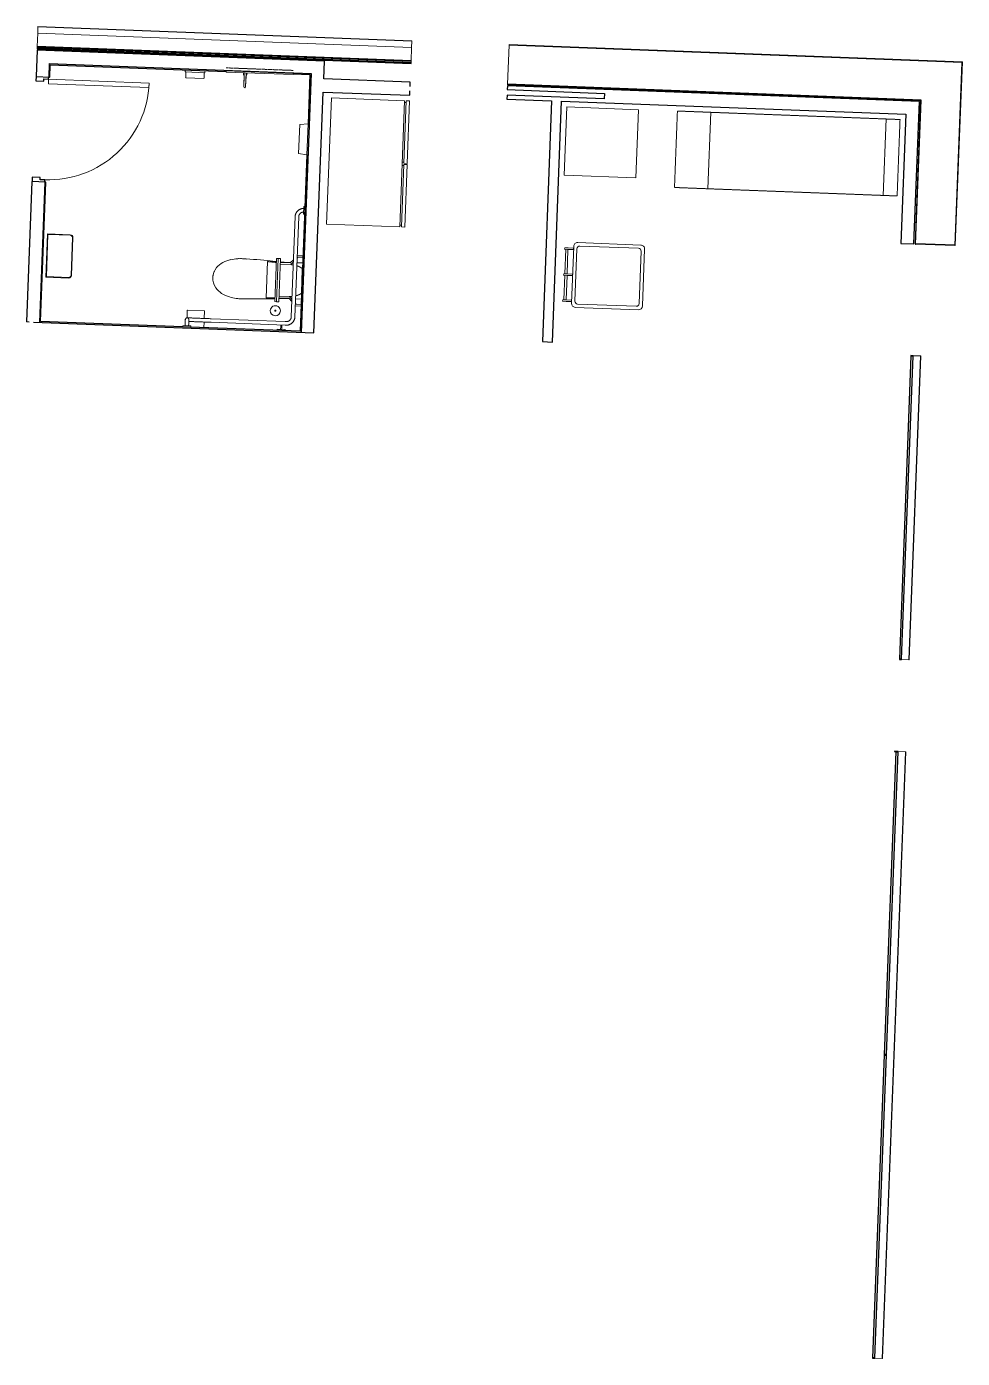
# Model space of a CAD drawing. Header units: millimetres. Extents: x 55150 to 73488, y 25875 to 51651.
# Drawn here: x 56082 to 64457, y 25875 to 37800 of the extents above; entities that cross this region are included whole.
import ezdxf

# ---------------------------------------------------------------- set-up
doc = ezdxf.new("R2010")
doc.units = ezdxf.units.MM
doc.header["$MEASUREMENT"] = 0
doc.linetypes.add('Dash', pattern=[6.35, 3.175, -3.175])
doc.linetypes.add('Hidden', pattern=[7.14375, 4.7625, -2.38125])
for name, color, linetype, lineweight in [('A-DOOR', 33, 'Continuous', 13), ('A-DOOR-FRAM', 33, 'Continuous', 30), ('A-GENM', 33, 'Continuous', 13), ('A-WALL-PATT', 111, 'Continuous', 13), ('E-ELEC-EQPM', 71, 'Continuous', 13), ('E-ELEC-EQPM-HDLN', 91, 'Hidden', 13), ('I-FURN', 40, 'Continuous', 13), ('I-FURN-HDLN', 40, 'Dash', 13), ('I-WALL', 2, 'Continuous', 13), ('P-SANR-FIXT', 6, 'Continuous', 13), ('Q-CASE', 33, 'Continuous', 13), ('Q-SPCQ', 91, 'Continuous', 13)]:
    doc.layers.add(name, color=color, linetype=linetype, lineweight=lineweight)

# ---------------------------------------------------------------- blocks, each defined once
blk = doc.blocks.new('DDA_Waste Bin_Wall Mounted_Enware_PLU - DDA_Waste Bin_Wall Mounted_Enware_PLU-5693053-GA PLAN - LEVEL 11')
at = {"layer": 'P-SANR-FIXT', "color": 0}
for p, q in [((-25965, 35620), (-26170, 35620)), ((-26170, 35620), (-26170, 35232)), ((-26165, 35237), (-26165, 35615)), ((-26165, 35615), (-25965, 35615)), ((-25945, 35595), (-25945, 35257)), ((-25940, 35257), (-25940, 35595)), ((-26170, 35232), (-25965, 35232)), ((-25965, 35237), (-26165, 35237))]:
    blk.add_line(p, q, dxfattribs=at)
for centre, radius, start, end in [((-25965, 35595), 25, 0, 90), ((-25965, 35595), 20, 0, 90), ((-25965, 35257), 25, 270, 0), ((-25965, 35257), 20, 270, 0)]:
    blk.add_arc(centre, radius, start, end, dxfattribs=at)
blk = doc.blocks.new('DDA_Paper Towel Dispenser_Simple Wall Mounted_PLU - DDA_Paper Towel Dispenser_Simple Wall Mounted_PLU-5696105-GA PLAN - LEVEL 11')
at = {"layer": 'P-SANR-FIXT', "color": 0}
for p, q in [((-23876, 36695), (-23951, 36685)), ((-23951, 36425), (-23951, 36685)), ((-23876, 36695), (-23876, 36415)), ((-23951, 36425), (-23876, 36415))]:
    blk.add_line(p, q, dxfattribs=at)
blk = doc.blocks.new('DDA_Toilet Brush_BVN - DDA_Toilet Brush_BVN-5699367-GA PLAN - LEVEL 11')
at = {"layer": 'P-SANR-FIXT', "color": 0}
for radius, start, end in [(45, 360, 180), (45, 180, 360), (5, 360, 180), (5, 180, 360)]:
    blk.add_arc((0, 0), radius, start, end, dxfattribs=at)
blk = doc.blocks.new('BVN_Equipment_Printer C5575 MFD_EX-017 - BVN_Equipment_Printer C5575 MFD_EX-017-3152319-GA PLAN - LEVEL 11')
at = {"layer": 'E-ELEC-EQPM', "color": 0}
for p, q in [((860, 315), (-710, 315)), ((-710, 315), (-710, -370)), ((860, -370), (860, 315)), ((-710, -370), (860, -370))]:
    blk.add_line(p, q, dxfattribs=at)
at = {"layer": 'E-ELEC-EQPM-HDLN', "color": 0}
for p, q in [((-1010, -370), (-1010, 315)), ((-1010, 315), (984, 315)), ((984, 315), (984, -370)), ((984, -370), (-1010, -370))]:
    blk.add_line(p, q, dxfattribs=at)
blk = doc.blocks.new('Wheelie Bin_All Sizes - 240L Standard-2272562-GA PLAN - LEVEL 11')
at = {"layer": 'A-GENM', "color": 0}
for p, q in [((-290, 242.5), (-290, -322.5)), ((255, 277.5), (-255, 277.5)), ((-226, 357.5), (-240, 357.5)), ((-240, 325.5), (-240, 357.5)), ((-240, 277.5), (-240, 325.5)), ((-240, 277.5), (-226, 277.5)), ((235, 247.5), (-235, 247.5)), ((-226, 357.5), (-226, 325.5)), ((-7, 347.5), (-226, 347.5)), ((-226, 327.5), (-7, 327.5)), ((-226, 325.5), (-226, 277.5)), ((7, 357.5), (-7, 357.5)), ((-7, 325.5), (-7, 357.5)), ((-7, 277.5), (-7, 325.5)), ((-7, 277.5), (7, 277.5)), ((7, 357.5), (7, 325.5)), ((226, 347.5), (7, 347.5)), ((7, 327.5), (226, 327.5)), ((7, 325.5), (7, 277.5)), ((240, 357.5), (226, 357.5)), ((226, 325.5), (226, 357.5)), ((226, 277.5), (226, 325.5)), ((240, 277.5), (226, 277.5)), ((240, 357.5), (240, 325.5)), ((240, 325.5), (240, 277.5)), ((290, -322.5), (290, 242.5)), ((-260, 222.5), (-260, -302.5)), ((260, -302.5), (260, 222.5)), ((-255, -357.5), (255, -357.5)), ((-235, -327.5), (235, -327.5))]:
    blk.add_line(p, q, dxfattribs=at)
for centre, radius, start, end in [((-255, 242.5), 35, 90, 180), ((-235, 222.5), 25, 90, 180), ((235, 222.5), 25, 360, 90), ((255, 242.5), 35, 360, 90), ((-255, -322.5), 35, 180, 270), ((-235, -302.5), 25, 180, 270), ((235, -302.5), 25, 270, 360), ((255, -322.5), 35, 270, 360)]:
    blk.add_arc(centre, radius, start, end, dxfattribs=at)
blk = doc.blocks.new('Mixer-Basin-Caroma Skandic Care - Hot_Cold-5622785-GA PLAN - LEVEL 11')
at = {"layer": 'P-SANR-FIXT', "color": 0}
for p, q in [((-16, -82), (-15, -101)), ((-9, -82), (-8, -209)), ((-9, -112), (-8, -209)), ((9, -82), (8, -209)), ((8, -209), (9, -112)), ((15, -101), (16, -82))]:
    blk.add_line(p, q, dxfattribs=at)
for centre, radius, start, end in [((0, -100), 14.8, 182.5, 234.774), ((0, -100), 14.8, 305.226, 357.5), ((0, -209), 7.5, 180.6143, 359.3857)]:
    blk.add_arc(centre, radius, start, end, dxfattribs=at)
blk = doc.blocks.new('Grabrail_WC_Disabled_FUR - Grabrail Accessible Right Hand-7513747-GA PLAN - LEVEL 11')
at = {"layer": 'I-FURN', "color": 0}
for p, q in [((-1119, 0), (-1119, -10)), ((-1049, -10), (-1119, -10)), ((-1049, -10), (-1049, 0)), ((-126, -53), (-1024, -53)), ((-1024, -85), (-126, -85)), ((-82, -129), (-82, -138)), ((-82, -138), (-82, -800)), ((-50, -138), (-50, -129)), ((-50, -800), (-50, -138)), ((-10, -166), (-35, -166)), ((-35, -176), (-10, -176)), ((0, -136), (-10, -136)), ((-10, -206), (-10, -136)), ((-10, -206), (0, -206)), ((-10, -1000), (-32, -1000)), ((-32, -1032), (-10, -1032)), ((0, -981), (-10, -981)), ((-10, -1051), (-10, -981)), ((-10, -1051), (0, -1051)), ((0, -981), (0, -1051))]:
    blk.add_line(p, q, dxfattribs=at)
at = {"layer": 'I-FURN', "color": 0, "flags": 128}
for points in [[(-1100, -10), (-1100, -12), (-1100, -15), (-1099, -18), (-1099, -21), (-1098, -24), (-1098, -27), (-1097, -30), (-1096, -33), (-1095, -36), (-1094, -39), (-1093, -41), (-1091, -44), (-1090, -47), (-1088, -49), (-1087, -52), (-1085, -54), (-1083, -57), (-1081, -59), (-1079, -61), (-1077, -64), (-1075, -66), (-1072, -68), (-1070, -69), (-1068, -71), (-1065, -73), (-1062, -75), (-1060, -76), (-1057, -77), (-1054, -79), (-1052, -80), (-1049, -81), (-1046, -82), (-1043, -83), (-1040, -83), (-1037, -84), (-1034, -84), (-1031, -85), (-1028, -85), (-1025, -85), (-1024, -85)], [(-1024, -53), (-1026, -53), (-1028, -53), (-1029, -53), (-1031, -52), (-1033, -52), (-1034, -52), (-1036, -51), (-1038, -51), (-1040, -50), (-1041, -50), (-1043, -49), (-1044, -48), (-1046, -47), (-1047, -46), (-1049, -45), (-1050, -44), (-1052, -43), (-1053, -42), (-1054, -41), (-1056, -40), (-1057, -38), (-1058, -37), (-1059, -36), (-1060, -34), (-1061, -33), (-1062, -31), (-1063, -30), (-1064, -28), (-1064, -27), (-1065, -25), (-1066, -23), (-1066, -22), (-1067, -20), (-1067, -18), (-1067, -16), (-1068, -15), (-1068, -13), (-1068, -11), (-1068, -10)], [(-50, -129), (-50, -126), (-50, -123), (-51, -120), (-51, -117), (-52, -114), (-52, -111), (-53, -108), (-54, -105), (-55, -102), (-56, -99), (-57, -97), (-59, -94), (-60, -91), (-62, -89), (-63, -86), (-65, -84), (-67, -81), (-69, -79), (-71, -77), (-73, -74), (-75, -72), (-78, -70), (-80, -69), (-82, -67), (-85, -65), (-88, -63), (-90, -62), (-93, -61), (-96, -59), (-98, -58), (-101, -57), (-104, -56), (-107, -55), (-110, -55), (-113, -54), (-116, -54), (-119, -53), (-122, -53), (-125, -53), (-126, -53)], [(-126, -85), (-124, -85), (-122, -85), (-121, -85), (-119, -86), (-117, -86), (-116, -86), (-114, -87), (-112, -87), (-110, -88), (-109, -88), (-107, -89), (-106, -90), (-104, -91), (-103, -92), (-101, -93), (-100, -94), (-98, -95), (-97, -96), (-96, -97), (-94, -98), (-93, -100), (-92, -101), (-91, -102), (-90, -104), (-89, -105), (-88, -107), (-87, -108), (-86, -110), (-86, -111), (-85, -113), (-84, -115), (-84, -116), (-83, -118), (-83, -120), (-83, -122), (-82, -123), (-82, -125), (-82, -127), (-82, -129), (-82, -129)], [(-50, -166), (-49, -166), (-48, -166), (-47, -166), (-46, -166), (-45, -166), (-44, -166), (-42, -166), (-41, -166), (-40, -166), (-39, -166), (-38, -166), (-37, -166), (-35, -166), (-35, -166)], [(-35, -176), (-36, -176), (-37, -176), (-39, -176), (-40, -176), (-41, -176), (-42, -176), (-43, -176), (-44, -176), (-46, -176), (-47, -176), (-48, -176), (-49, -176), (-50, -176)], [(-82, -1014), (-82, -1013), (-82, -1012), (-82, -1010), (-82, -1008), (-82, -1005), (-82, -1002), (-82, -999), (-82, -995), (-82, -992), (-82, -987), (-82, -983), (-82, -978), (-82, -973), (-82, -968), (-82, -962), (-82, -957), (-82, -950), (-82, -944), (-82, -938), (-82, -931), (-82, -924), (-82, -917), (-82, -909), (-82, -902), (-82, -894), (-82, -886), (-82, -878), (-82, -870), (-82, -862), (-82, -854), (-82, -845), (-82, -837), (-82, -828), (-82, -820), (-82, -811), (-82, -802), (-82, -800)], [(-50, -800), (-50, -809), (-50, -817), (-50, -826), (-50, -834), (-50, -843), (-50, -851), (-50, -860), (-50, -868), (-50, -876), (-50, -884), (-50, -892), (-50, -900), (-50, -907), (-50, -915), (-50, -922), (-50, -929), (-50, -936), (-50, -942), (-50, -949), (-50, -955), (-50, -961), (-50, -966), (-50, -972), (-50, -977), (-50, -982), (-50, -986), (-50, -991), (-50, -994), (-50, -998), (-50, -1001)], [(-74, -1030), (-75, -1029), (-76, -1029), (-76, -1028), (-77, -1028), (-77, -1028), (-77, -1027), (-78, -1027), (-78, -1026), (-79, -1026), (-79, -1025), (-79, -1025)], [(-66, -1032), (-67, -1032), (-67, -1032), (-68, -1032), (-69, -1032), (-69, -1032), (-70, -1032)], [(-58, -1000), (-59, -1000), (-60, -1000), (-61, -1000), (-61, -1000), (-62, -1000), (-63, -1000), (-63, -1000), (-64, -1000), (-64, -1000), (-65, -1000), (-65, -1000), (-65, -1000), (-66, -1000), (-66, -1000), (-66, -1000), (-66, -1000), (-66, -1000)], [(-63, -1032), (-63, -1032), (-64, -1032), (-65, -1032), (-65, -1032), (-66, -1032), (-66, -1032)], [(-66, -1032), (-66, -1032), (-66, -1032), (-66, -1032), (-66, -1032), (-65, -1032), (-65, -1032), (-65, -1032), (-64, -1032), (-64, -1032), (-63, -1032), (-63, -1032), (-62, -1032), (-62, -1032), (-61, -1032), (-60, -1032), (-59, -1032), (-58, -1032), (-58, -1032), (-57, -1032), (-56, -1032), (-55, -1032), (-54, -1032), (-53, -1032), (-51, -1032), (-50, -1032), (-49, -1032), (-48, -1032), (-47, -1032), (-46, -1032), (-44, -1032), (-43, -1032), (-42, -1032), (-40, -1032), (-39, -1032), (-38, -1032), (-36, -1032), (-35, -1032), (-34, -1032), (-32, -1032), (-32, -1032)], [(-32, -1000), (-33, -1000), (-35, -1000), (-36, -1000), (-37, -1000), (-39, -1000), (-40, -1000), (-41, -1000), (-43, -1000), (-44, -1000), (-45, -1000), (-46, -1000), (-48, -1000), (-49, -1000), (-50, -1000), (-51, -1000), (-52, -1000), (-53, -1000), (-54, -1000), (-55, -1000), (-56, -1000), (-57, -1000), (-58, -1000)]]:
    blk.add_lwpolyline(points, dxfattribs=at)
at = {"layer": 'I-FURN', "color": 0}
for start, end in [(90, 270), (75, 180), (180, 284.494), (75, 90), (270, 284.494)]:
    blk.add_arc((-66, -1016), 16, start, end, dxfattribs=at)
blk = doc.blocks.new('rba-Soap Disp-b4112 - B-4112-7512597-GA PLAN - LEVEL 11')
at = {"layer": 'Q-SPCQ', "color": 0}
for p, q in [((-24994, 37135), (-24994, 37118)), ((-24990, 37116), (-24987, 37116)), ((-24987, 37116), (-24987, 37068)), ((-24987, 37116), (-24822, 37116)), ((-24822, 37116), (-24819, 37116)), ((-24822, 37068), (-24822, 37116)), ((-24816, 37118), (-24816, 37135)), ((-24985, 37065), (-24825, 37065))]:
    blk.add_line(p, q, dxfattribs=at)
at = {"layer": 'Q-SPCQ', "color": 0, "flags": 128}
for points in [[(-24994, 37118), (-24994, 37118), (-24994, 37118), (-24993, 37118), (-24993, 37118), (-24993, 37118), (-24993, 37118), (-24993, 37118), (-24993, 37117), (-24993, 37117), (-24993, 37117), (-24993, 37117), (-24993, 37117), (-24993, 37117), (-24993, 37117), (-24993, 37117), (-24993, 37117), (-24993, 37117), (-24993, 37116), (-24993, 37116), (-24993, 37116), (-24992, 37116), (-24992, 37116), (-24992, 37116), (-24992, 37116), (-24992, 37116), (-24992, 37116), (-24992, 37116), (-24992, 37116), (-24992, 37116), (-24992, 37116), (-24992, 37116), (-24992, 37116), (-24992, 37116), (-24991, 37116), (-24991, 37116), (-24991, 37116), (-24991, 37115), (-24991, 37115), (-24991, 37115), (-24991, 37115), (-24991, 37115), (-24991, 37115), (-24991, 37115), (-24991, 37115), (-24990, 37116)], [(-24819, 37116), (-24819, 37115), (-24819, 37115), (-24819, 37115), (-24819, 37115), (-24818, 37115), (-24818, 37115), (-24818, 37115), (-24818, 37115), (-24818, 37116), (-24818, 37116), (-24818, 37116), (-24818, 37116), (-24818, 37116), (-24818, 37116), (-24818, 37116), (-24818, 37116), (-24817, 37116), (-24817, 37116), (-24817, 37116), (-24817, 37116), (-24817, 37116), (-24817, 37116), (-24817, 37116), (-24817, 37116), (-24817, 37116), (-24817, 37116), (-24817, 37117), (-24817, 37117), (-24817, 37117), (-24816, 37117), (-24816, 37117), (-24816, 37117), (-24816, 37117), (-24816, 37117), (-24816, 37117), (-24816, 37117), (-24816, 37117), (-24816, 37118), (-24816, 37118), (-24816, 37118), (-24816, 37118), (-24816, 37118), (-24816, 37118), (-24816, 37118), (-24816, 37118)], [(-24987, 37068), (-24987, 37067), (-24987, 37067), (-24987, 37067), (-24987, 37067), (-24987, 37067), (-24987, 37067), (-24987, 37067), (-24987, 37067), (-24987, 37066), (-24987, 37066), (-24987, 37066), (-24987, 37066), (-24987, 37066), (-24987, 37066), (-24987, 37066), (-24986, 37066), (-24986, 37066), (-24986, 37066), (-24986, 37065), (-24986, 37065), (-24986, 37065), (-24986, 37065), (-24986, 37065), (-24986, 37065), (-24986, 37065), (-24986, 37065), (-24986, 37065), (-24985, 37065), (-24985, 37065), (-24985, 37065), (-24985, 37065), (-24985, 37065), (-24985, 37065), (-24985, 37065), (-24985, 37065), (-24985, 37065), (-24985, 37065), (-24985, 37065), (-24985, 37065)], [(-24825, 37065), (-24825, 37065), (-24825, 37065), (-24825, 37065), (-24825, 37065), (-24824, 37065), (-24824, 37065), (-24824, 37065), (-24824, 37065), (-24824, 37065), (-24824, 37065), (-24824, 37065), (-24824, 37065), (-24824, 37065), (-24824, 37065), (-24824, 37065), (-24824, 37065), (-24823, 37065), (-24823, 37065), (-24823, 37065), (-24823, 37065), (-24823, 37066), (-24823, 37066), (-24823, 37066), (-24823, 37066), (-24823, 37066), (-24823, 37066), (-24823, 37066), (-24823, 37066), (-24823, 37066), (-24823, 37066), (-24822, 37067), (-24822, 37067), (-24822, 37067), (-24822, 37067), (-24822, 37067), (-24822, 37067), (-24822, 37067), (-24822, 37067), (-24822, 37068)]]:
    blk.add_lwpolyline(points, dxfattribs=at)
blk = doc.blocks.new('Hardware_Toilet Roll Holder_RBA_PLU - B-4288-7512620-GA PLAN - LEVEL 11')
at = {"layer": 'P-SANR-FIXT', "color": 0}
for p, q in [((-24893, 34984), (-24893, 34916)), ((-24740, 34985), (-24891, 34985)), ((-24739, 34916), (-24739, 34984)), ((-24739, 34834), (-24739, 34885))]:
    blk.add_line(p, q, dxfattribs=at)
at = {"layer": 'P-SANR-FIXT', "color": 0, "flags": 128}
for points in [[(-24891, 34985), (-24891, 34985), (-24892, 34985), (-24892, 34985), (-24892, 34985), (-24892, 34985), (-24892, 34985), (-24892, 34985), (-24892, 34985), (-24892, 34985), (-24892, 34985), (-24892, 34985), (-24892, 34985), (-24892, 34985), (-24892, 34985), (-24892, 34985), (-24892, 34985), (-24893, 34985), (-24893, 34985), (-24893, 34984), (-24893, 34984), (-24893, 34984), (-24893, 34984), (-24893, 34984), (-24893, 34984), (-24893, 34984), (-24893, 34984)], [(-24739, 34984), (-24739, 34984), (-24739, 34984), (-24739, 34984), (-24739, 34984), (-24739, 34984), (-24739, 34984), (-24739, 34984), (-24739, 34985), (-24739, 34985), (-24739, 34985), (-24739, 34985), (-24739, 34985), (-24739, 34985), (-24739, 34985), (-24739, 34985), (-24739, 34985), (-24740, 34985), (-24740, 34985), (-24740, 34985), (-24740, 34985), (-24740, 34985), (-24740, 34985), (-24740, 34985), (-24740, 34985), (-24740, 34985), (-24740, 34985), (-24740, 34985)]]:
    blk.add_lwpolyline(points, dxfattribs=at)
blk = doc.blocks.new('Swing_Single_DOR1 - 2040 x 900mm_GLASS PANEL-9710715-GA PLAN - LEVEL 11')
at = {"layer": 'A-DOOR', "color": 0, "lineweight": 13}
for p, q in [((-450, 957), (-410, 957)), ((-450, 57), (-450, 957)), ((-410, 957), (-410, 57)), ((-410, 57), (-450, 57))]:
    blk.add_line(p, q, dxfattribs=at)
at = {"layer": 'A-DOOR', "color": 0}
blk.add_arc((-450, 57), 900, 360, 90, dxfattribs=at)
at = {"layer": 'A-DOOR-FRAM', "color": 0}
for p, q in [((-452, 57), (-471, 57)), ((-452, 15), (-452, 57)), ((-432, 15), (-452, 15)), ((-432, -57), (-432, 15)), ((452, 15), (432, 15)), ((432, 15), (432, -57)), ((471, 57), (452, 57)), ((452, 57), (452, 15)), ((-471, -57), (-432, -57)), ((432, -57), (471, -57))]:
    blk.add_line(p, q, dxfattribs=at)
blk = doc.blocks.new('AV Rack2 - AV Rack-10100696-GA PLAN - LEVEL 11')
at = {"layer": 'E-ELEC-EQPM', "color": 0}
for p, q in [((-21567, 36933), (-21567, 36323)), ((-20927, 36933), (-21567, 36933)), ((-20927, 36323), (-20927, 36933)), ((-21567, 36323), (-20927, 36323))]:
    blk.add_line(p, q, dxfattribs=at)
blk = doc.blocks.new('MIR-002_Mirror_WallMounted_SPA - MIR-002_06 600W x 1300H-10002242-GA PLAN - LEVEL 11')
at = {"layer": 'I-FURN', "color": 0}
for p, q in [((-300, 5), (300, 5)), ((-300, -5), (-300, 5)), ((300, 5), (300, -5)), ((300, -5), (-300, -5))]:
    blk.add_line(p, q, dxfattribs=at)
at = {"layer": 'I-FURN-HDLN', "color": 0}
blk.add_line((-300, -32.5), (300, -32.5), dxfattribs=at)
blk = doc.blocks.new('Fridge_2 Door Glass Front_Commercial_FR-03 - Commercial Fridge 2195h1130w700d-10100743-GA PLAN - LEVEL 11')
at = {"layer": 'E-ELEC-EQPM', "color": 0}
for p, q in [((-510, 526), (50, 526)), ((-510, 526), (-510, 496)), ((50, 496), (-510, 496)), ((-510, 481), (620, 481)), ((-510, -174), (-510, 481)), ((-495, 496), (-495, 481)), ((40, 481), (40, 496)), ((50, 496), (50, 526)), ((60, 526), (620, 526)), ((60, 526), (60, 496)), ((620, 496), (60, 496)), ((70, 496), (70, 481)), ((605, 481), (605, 496)), ((620, 496), (620, 526)), ((620, 481), (620, -174)), ((620, -174), (-510, -174))]:
    blk.add_line(p, q, dxfattribs=at)

msp = doc.modelspace()

# ---------------------------------------------------------------- hatches: boundary and pattern name
at = {"layer": 'A-WALL-PATT'}
h = msp.add_hatch(color=42, dxfattribs=at)
h.paths.add_polyline_path([(56290, 37349), (56280, 37350), (56282, 37416), (56284, 37470), (56294, 37469)])
h.paths.add_polyline_path([(56206, 35151), (56196, 35151), (56223, 35865), (56244, 36408), (56254, 36408)])
for points in [[(58628, 37370), (58467, 37376), (58467, 37380), (57868, 37403), (57867, 37399), (56294, 37459), (56294, 37469), (58629, 37380)], [(58540, 35062), (58530, 35062), (58618, 37371), (58628, 37370)], [(58530, 35062), (57542, 35100), (57540, 35100), (56206, 35151), (56206, 35161), (58531, 35072)]]:
    msp.add_hatch(color=42, dxfattribs=at).paths.add_polyline_path(points)

# ---------------------------------------------------------------- linework, layer by layer
at = {"layer": 'I-WALL', "color": 42, "lineweight": 30}
for p, q in [((56175, 37588), (56166, 37354)), ((58747, 37490), (56175, 37588)), ((56284, 37470), (58629, 37380)), ((56290, 37349), (56294, 37459)), ((56294, 37459), (57867, 37399)), ((58741, 37332), (58747, 37490)), ((56166, 37354), (56290, 37349)), ((58467, 37376), (58618, 37371)), ((58629, 37380), (58540, 35062)), ((58618, 37371), (58602, 36931)), ((59515, 37303), (58741, 37332)), ((58654, 35058), (58737, 37214)), ((58737, 37214), (59511, 37185)), ((59511, 37185), (59512, 37224)), ((59514, 37264), (59515, 37303)), ((60385, 37270), (60384, 37236)), ((60384, 37236), (61253, 37202)), ((64073, 37129), (60385, 37270)), ((60382, 37186), (60380, 37152)), ((60380, 37152), (60780, 37136)), ((61251, 37153), (60382, 37186)), ((60780, 37136), (60698, 34980)), ((60788, 34976), (60870, 37133)), ((60870, 37133), (63951, 37016)), ((61253, 37202), (61251, 37153)), ((64024, 35854), (64073, 37129)), ((63951, 37016), (63907, 35858)), ((58591, 36651), (58531, 35072)), ((56130, 36413), (56082, 35156)), ((56254, 36408), (56130, 36413)), ((56206, 35161), (56254, 36408)), ((63907, 35858), (64024, 35854)), ((56106, 35155), (56082, 35156)), ((56142, 35153), (58654, 35058)), ((57481, 35112), (56206, 35161)), ((58531, 35072), (57550, 35110)), ((60698, 34980), (60788, 34976))]:
    msp.add_line(p, q, dxfattribs=at)
at = {"layer": 'I-WALL', "color": 42}
for p, q in [((56280, 37350), (56284, 37470)), ((56196, 35151), (56244, 36408))]:
    msp.add_line(p, q, dxfattribs=at)
at = {"layer": 'P-SANR-FIXT', "color": 42}
for p, q in [((58225, 35372), (58237, 35696)), ((58237, 35696), (58316, 35693)), ((58309, 35698), (58238, 35705)), ((58302, 35338), (58317, 35724)), ((58316, 35698), (58309, 35698)), ((58333, 35724), (58317, 35724)), ((58333, 35724), (58318, 35337)), ((58353, 35723), (58333, 35724)), ((58338, 35336), (58353, 35723)), ((58388, 35691), (58351, 35694)), ((58351, 35692), (58447, 35688)), ((58442, 35684), (58351, 35687)), ((58351, 35672), (58447, 35669)), ((58447, 35688), (58388, 35691)), ((58470, 35712), (58442, 35684)), ((58447, 35669), (58469, 35692)), ((58465, 35688), (58469, 35687)), ((58469, 35687), (58465, 35688)), ((58501, 35686), (58554, 35684)), ((58554, 35684), (58501, 35686)), ((58505, 35749), (58503, 35747)), ((58503, 35726), (58509, 35733)), ((58556, 35747), (58505, 35749)), ((58509, 35733), (58556, 35731)), ((58541, 35419), (58549, 35625)), ((58552, 35627), (58549, 35627)), ((58549, 35627), (58549, 35625)), ((58549, 35625), (58549, 35627)), ((58541, 35419), (58541, 35417)), ((58541, 35417), (58541, 35419)), ((58304, 35369), (58225, 35372)), ((58225, 35363), (58296, 35364)), ((58296, 35364), (58303, 35365)), ((58302, 35338), (58318, 35337)), ((58318, 35337), (58338, 35336)), ((58339, 35372), (58430, 35369)), ((58434, 35364), (58339, 35367)), ((58339, 35365), (58376, 35366)), ((58436, 35383), (58340, 35387)), ((58376, 35366), (58434, 35364)), ((58430, 35369), (58456, 35338)), ((58457, 35358), (58436, 35383)), ((58457, 35363), (58453, 35363)), ((58453, 35363), (58457, 35363)), ((58486, 35301), (58488, 35299)), ((58494, 35314), (58487, 35322)), ((58488, 35299), (58539, 35297)), ((58542, 35360), (58489, 35362)), ((58489, 35362), (58542, 35360)), ((58540, 35312), (58494, 35314)), ((58541, 35417), (58544, 35417))]:
    msp.add_line(p, q, dxfattribs=at)
at = {"layer": 'P-SANR-FIXT', "color": 42, "flags": 128}
for points in [[(58316, 35689), (58312, 35689), (58310, 35689), (58305, 35690), (58303, 35690), (58298, 35691), (58293, 35691), (58290, 35691), (58288, 35692), (58284, 35692), (58280, 35692), (58278, 35693), (58275, 35693), (58270, 35693), (58265, 35694), (58263, 35694), (58259, 35694), (58256, 35695), (58253, 35695), (58248, 35695), (58246, 35696), (58243, 35696), (58237, 35696)], [(58468, 35666), (58466, 35666), (58464, 35667), (58463, 35667), (58461, 35667), (58459, 35668), (58459, 35668), (58457, 35668), (58456, 35668), (58454, 35669), (58452, 35669), (58450, 35669), (58450, 35670), (58448, 35670)], [(58552, 35631), (58551, 35631), (58551, 35632), (58550, 35632), (58550, 35633), (58549, 35633), (58548, 35634), (58547, 35635), (58547, 35635), (58546, 35635), (58546, 35636), (58545, 35636), (58544, 35637), (58543, 35638), (58543, 35638), (58542, 35638), (58541, 35639), (58540, 35640), (58540, 35640), (58539, 35640), (58539, 35641), (58538, 35641), (58537, 35642), (58537, 35642), (58536, 35642), (58535, 35643), (58535, 35643), (58534, 35643), (58533, 35644), (58533, 35644), (58532, 35645), (58532, 35645), (58531, 35646), (58530, 35646), (58529, 35646), (58528, 35647), (58528, 35647), (58527, 35648), (58526, 35648), (58525, 35648), (58525, 35649), (58524, 35649), (58524, 35649), (58523, 35650), (58523, 35650), (58522, 35650), (58522, 35650), (58521, 35651), (58520, 35651), (58520, 35651), (58519, 35652), (58517, 35652), (58517, 35653), (58516, 35653), (58515, 35653), (58515, 35653), (58514, 35654), (58514, 35654), (58513, 35654), (58513, 35654), (58512, 35655), (58512, 35655), (58511, 35655), (58510, 35655), (58510, 35656), (58509, 35656), (58509, 35656), (58508, 35656), (58507, 35656), (58507, 35657), (58506, 35657), (58506, 35657), (58505, 35657), (58504, 35657), (58504, 35658), (58503, 35658), (58503, 35658), (58502, 35658), (58501, 35658), (58501, 35659)], [(58225, 35372), (58230, 35372), (58234, 35372), (58236, 35372), (58241, 35372), (58244, 35372), (58246, 35372), (58251, 35372), (58253, 35372), (58258, 35372), (58262, 35372), (58265, 35372), (58267, 35372), (58272, 35373), (58276, 35373), (58278, 35373), (58281, 35373), (58286, 35373), (58291, 35373), (58293, 35373), (58298, 35373), (58300, 35373), (58304, 35373)], [(58437, 35382), (58439, 35382), (58439, 35382), (58441, 35383), (58443, 35383), (58445, 35383), (58446, 35383), (58448, 35383), (58449, 35383), (58450, 35384), (58452, 35384), (58454, 35384), (58455, 35384), (58458, 35385)], [(58490, 35389), (58491, 35390), (58492, 35390), (58492, 35390), (58493, 35390), (58493, 35390), (58494, 35390), (58495, 35390), (58496, 35391), (58496, 35391), (58497, 35391), (58497, 35391), (58498, 35391), (58499, 35391), (58499, 35391), (58500, 35392), (58500, 35392), (58501, 35392), (58502, 35392), (58502, 35392), (58503, 35393), (58503, 35393), (58504, 35393), (58504, 35393), (58505, 35393), (58506, 35394), (58506, 35394), (58507, 35394), (58508, 35394), (58509, 35395), (58510, 35395), (58510, 35395), (58511, 35396), (58512, 35396), (58512, 35396), (58513, 35396), (58513, 35397), (58514, 35397), (58514, 35397), (58515, 35397), (58516, 35398), (58516, 35398), (58517, 35398), (58518, 35399), (58519, 35399), (58520, 35399), (58520, 35400), (58521, 35400), (58522, 35400), (58523, 35401), (58523, 35401), (58524, 35401), (58525, 35402), (58525, 35402), (58526, 35402), (58527, 35403), (58528, 35403), (58528, 35404), (58529, 35404), (58530, 35404), (58530, 35405), (58531, 35405), (58531, 35405), (58532, 35406), (58533, 35406), (58534, 35407), (58534, 35407), (58535, 35407), (58536, 35408), (58537, 35409), (58537, 35409), (58538, 35410), (58539, 35410), (58539, 35410), (58540, 35411), (58541, 35411), (58542, 35412), (58543, 35412), (58543, 35413), (58544, 35413)]]:
    msp.add_lwpolyline(points, dxfattribs=at)
at = {"layer": 'P-SANR-FIXT', "color": 42}
for centre, radius, start, end in [((57940, 35509), 206, 119.7491, 139.8839), ((57948, 35495), 222, 99.8839, 119.7491), ((58057, 34868), 858, 95.7491, 99.8839), ((57992, 35517), 206, 91.9164, 95.7491), ((57745, 30587), 5142, 84.504, 87.3269), ((57992, 35517), 206, 83.4325, 89.0942), ((57982, 35400), 326, 78.1891, 79.8539), ((57895, 35547), 147, 139.8839, 215.7491), ((57895, 35547), 147, 182.3566, 187.5833), ((57895, 35547), 147, 182.3566, 187.5833), ((57895, 35547), 147, 168.0497, 173.2765), ((57895, 35547), 147, 168.0497, 173.2765), ((57895, 35547), 147, 153.9239, 158.4364), ((57895, 35547), 147, 153.9239, 158.4364), ((57895, 35547), 147, 197.1966, 201.7092), ((57895, 35547), 147, 197.1966, 201.7092), ((57943, 35582), 206, 215.7491, 235.8839), ((57952, 35595), 222, 235.8839, 255.7491), ((58108, 36211), 858, 255.7491, 259.8839), ((57994, 35569), 206, 259.8839, 263.7166), ((58123, 40504), 5142, 268.3061, 271.1291), ((57994, 35569), 206, 266.5389, 272.2006), ((57993, 35687), 326, 275.7792, 277.444)]:
    msp.add_arc(centre, radius, start, end, dxfattribs=at)
at = {"layer": 'Q-CASE', "color": 42}
for p, q in [((56176, 37623), (56181, 37741)), ((56181, 37741), (56183, 37798)), ((56181, 37741), (59528, 37613)), ((56183, 37798), (56183, 37800)), ((56183, 37800), (59531, 37672)), ((56183, 37798), (59530, 37671)), ((56175, 37603), (56176, 37617)), ((59528, 37613), (59524, 37495)), ((59530, 37671), (59528, 37613)), ((59531, 37672), (59530, 37671)), ((60386, 37285), (60400, 37634)), ((64457, 37485), (60400, 37639)), ((60400, 37634), (60400, 37639)), ((60400, 37634), (64452, 37480)), ((59524, 37490), (59523, 37475)), ((64452, 37480), (64389, 35840)), ((64457, 37485), (64394, 35839)), ((64039, 35853), (64389, 35840)), ((64389, 35845), (64040, 35858)), ((64394, 35839), (64389, 35840)), ((63978, 32130), (64082, 34851)), ((63981, 32129), (64085, 34851)), ((64016, 34853), (64082, 34851)), ((64082, 34851), (64085, 34851)), ((63978, 32130), (63913, 32132)), ((63981, 32129), (63978, 32130)), ((63740, 25875), (63947, 31307)), ((63743, 25875), (63950, 31307)), ((63881, 31310), (63947, 31307)), ((63947, 31307), (63950, 31307)), ((63740, 25875), (63674, 25878)), ((63743, 25875), (63740, 25875))]:
    msp.add_line(p, q, dxfattribs=at)
at = {"layer": 'Q-CASE', "color": 42, "lineweight": 30}
for p, q in [((59523, 37475), (56175, 37603)), ((56175, 37603), (56175, 37598)), ((56175, 37598), (59523, 37470)), ((59524, 37495), (56176, 37623)), ((56176, 37623), (56176, 37617)), ((56176, 37617), (59524, 37490)), ((59523, 37470), (59523, 37475)), ((59524, 37490), (59524, 37495)), ((64089, 37143), (60386, 37285)), ((60386, 37285), (60386, 37280)), ((60386, 37280), (64083, 37139)), ((64083, 37139), (64034, 35853)), ((64039, 35853), (64089, 37143)), ((64034, 35853), (64039, 35853)), ((63996, 34851), (63893, 32136)), ((63913, 32135), (64016, 34850)), ((64016, 34853), (63996, 34854)), ((63996, 34854), (63996, 34851)), ((64016, 34850), (63996, 34851)), ((63996, 34851), (64016, 34850)), ((64016, 34850), (64016, 34853)), ((63893, 32136), (63913, 32135)), ((63913, 32135), (63893, 32136)), ((63893, 32136), (63893, 32133)), ((63893, 32133), (63913, 32132)), ((63913, 32132), (63913, 32135)), ((63861, 31307), (63758, 28597)), ((63778, 28597), (63881, 31307)), ((63851, 31311), (63851, 31308)), ((63881, 31310), (63851, 31311)), ((63851, 31308), (63881, 31307)), ((63881, 31310), (63861, 31310)), ((63861, 31310), (63861, 31307)), ((63881, 31307), (63861, 31307)), ((63861, 31307), (63881, 31307)), ((63881, 31307), (63881, 31310)), ((63881, 31307), (63881, 31310)), ((63758, 28591), (63654, 25881)), ((63674, 25881), (63778, 28591)), ((63758, 28597), (63778, 28597)), ((63778, 28597), (63758, 28597)), ((63758, 28597), (63758, 28594)), ((63778, 28594), (63758, 28594)), ((63758, 28594), (63758, 28591)), ((63758, 28594), (63778, 28594)), ((63778, 28591), (63758, 28591)), ((63758, 28591), (63778, 28591)), ((63778, 28594), (63778, 28597)), ((63778, 28591), (63778, 28594)), ((63654, 25881), (63674, 25881)), ((63674, 25881), (63654, 25881)), ((63654, 25881), (63654, 25878)), ((63654, 25878), (63674, 25878)), ((63674, 25878), (63674, 25881))]:
    msp.add_line(p, q, dxfattribs=at)

# ---------------------------------------------------------------- block references
at = {"layer": 'A-DOOR', "color": 42, "rotation": 267.8165250542609}
msp.add_blockref('Swing_Single_DOR1 - 2040 x 900mm_GLASS PANEL-9710715-GA PLAN - LEVEL 11', (56205, 36881), dxfattribs=at)
at = {"layer": 'A-GENM', "color": 42, "rotation": 87.81652505426067}
msp.add_blockref('Wheelie Bin_All Sizes - 240L Standard-2272562-GA PLAN - LEVEL 11', (61246, 35567), dxfattribs=at)
at = {"layer": 'E-ELEC-EQPM', "color": 42}
for name, p, rotation in [('Fridge_2 Door Glass Front_Commercial_FR-03 - Commercial Fridge 2195h1130w700d-10100743-GA PLAN - LEVEL 11', (58964, 36645), 267.8165250542627), ('AV Rack2 - AV Rack-10100696-GA PLAN - LEVEL 11', (81062, -647), 357.816525054261), ('BVN_Equipment_Printer C5575 MFD_EX-017 - BVN_Equipment_Printer C5575 MFD_EX-017-3152319-GA PLAN - LEVEL 11', (62904, 36691), 357.816525054261)]:
    msp.add_blockref(name, p, dxfattribs=dict(at, rotation=rotation))
at = {"layer": 'I-FURN', "color": 42}
for name, p, rotation in [('MIR-002_Mirror_WallMounted_SPA - MIR-002_06 600W x 1300H-10002242-GA PLAN - LEVEL 11', (58167, 37387), 177.8165250542611), ('Grabrail_WC_Disabled_FUR - Grabrail Accessible Right Hand-7513747-GA PLAN - LEVEL 11', (58531, 35072), 267.8165250542608)]:
    msp.add_blockref(name, p, dxfattribs=dict(at, rotation=rotation))
at = {"layer": 'P-SANR-FIXT', "color": 42, "rotation": 357.816525054261}
for name, p in [('Mixer-Basin-Caroma Skandic Care - Hot_Cold-5622785-GA PLAN - LEVEL 11', (58042, 37469)), ('DDA_Paper Towel Dispenser_Simple Wall Mounted_PLU - DDA_Paper Towel Dispenser_Simple Wall Mounted_PLU-5696105-GA PLAN - LEVEL 11', (81062, -647)), ('DDA_Waste Bin_Wall Mounted_Enware_PLU - DDA_Waste Bin_Wall Mounted_Enware_PLU-5693053-GA PLAN - LEVEL 11', (81062, -647)), ('DDA_Toilet Brush_BVN - DDA_Toilet Brush_BVN-5699367-GA PLAN - LEVEL 11', (58308, 35256)), ('Hardware_Toilet Roll Holder_RBA_PLU - B-4288-7512620-GA PLAN - LEVEL 11', (81062, -647))]:
    msp.add_blockref(name, p, dxfattribs=at)
at = {"layer": 'Q-SPCQ', "color": 42, "rotation": 357.816525054261}
msp.add_blockref('rba-Soap Disp-b4112 - B-4112-7512597-GA PLAN - LEVEL 11', (81062, -647), dxfattribs=at)

doc.saveas('drawing.dxf')
